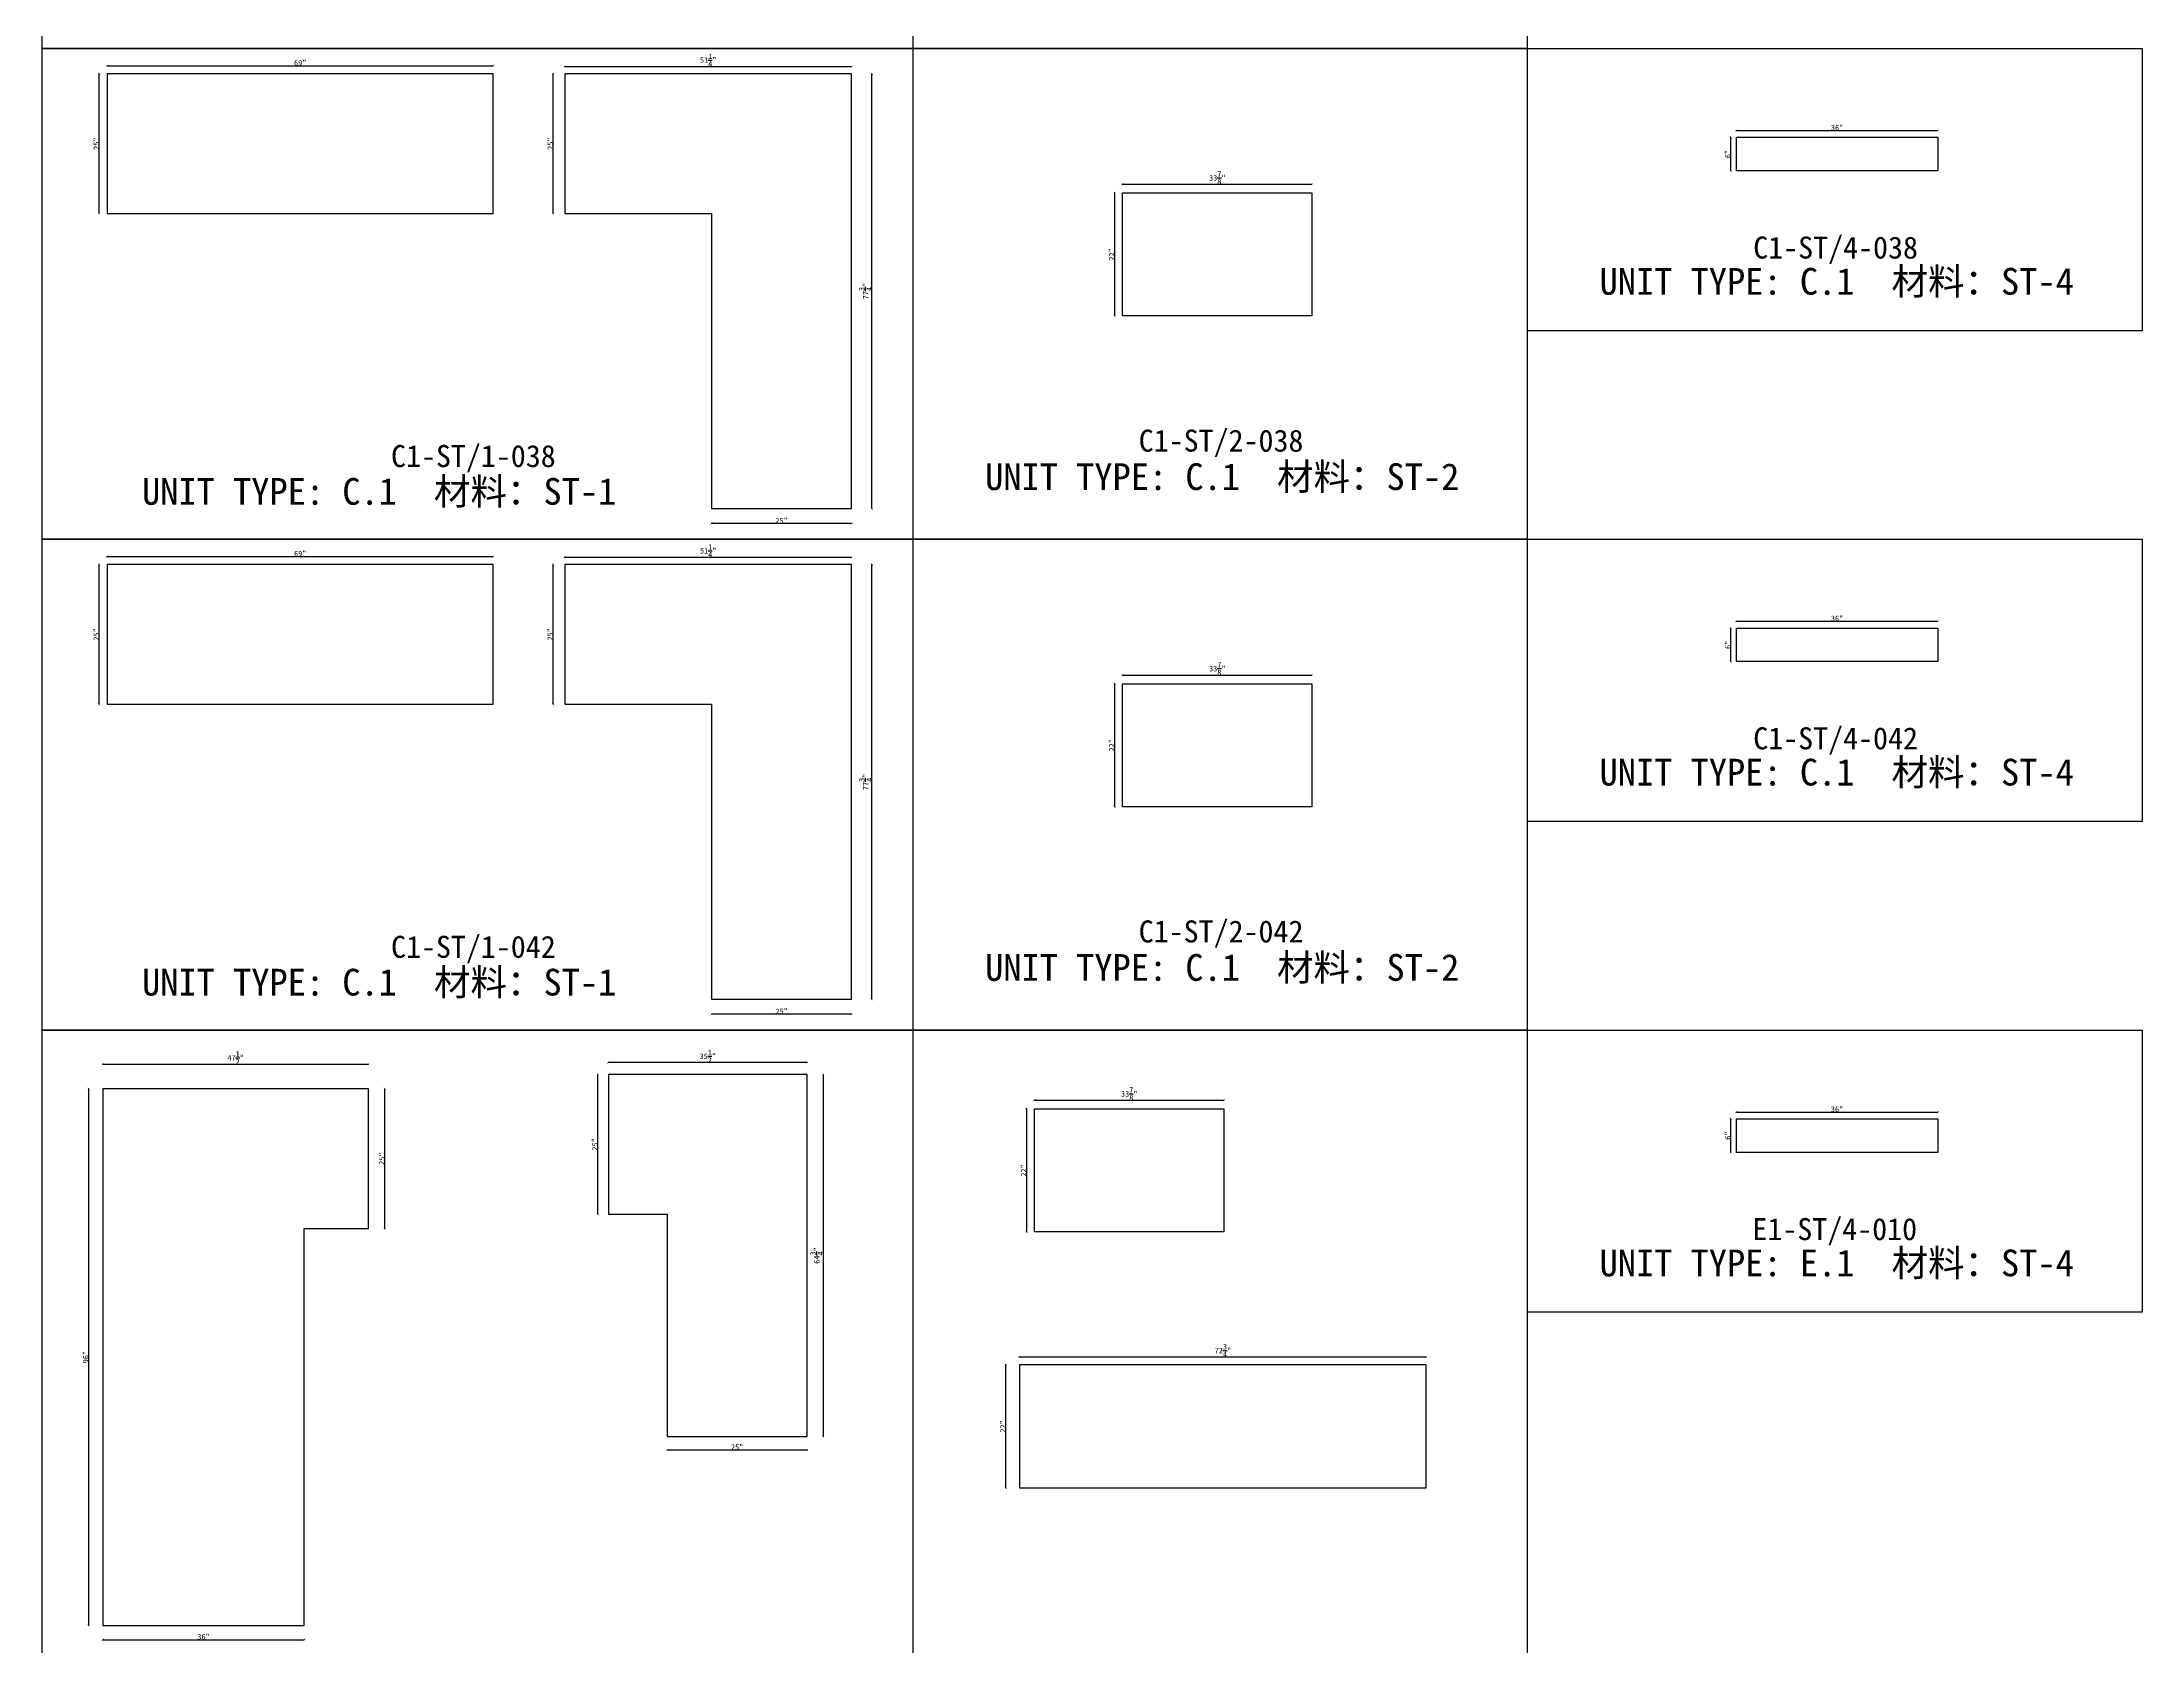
# Model space of a CAD drawing. Header units: millimetres. Extents: x -46966 to 138077, y -48408 to 2116.
# Drawn here: x 3188 to 12728, y -27261 to -19970 of the extents above; entities that cross this region are included whole.
import ezdxf
from ezdxf.enums import TextEntityAlignment as Align

# ---------------------------------------------------------------- set-up
doc = ezdxf.new("R2010")
doc.units = ezdxf.units.MM
doc.layers.add('PART_NUMBER', color=3, linetype='Continuous')
doc.styles.add('样式 1', font='')
doc.styles.get('样式 1').set_extended_font_data('NSimSun')
doc.dimstyles.new('副本 ISO-25', dxfattribs={"dimtxt": 25, "dimasz": 10, "dimexe": 1.5, "dimexo": 0.5, "dimtad": 1, "dimlfac": 0.03937, "dimlunit": 5, "dimtxsty": '样式 1', "dimblk": 'ARCHTICK', "dimcen": 2.5, "dimclrd": 256, "dimclrt": 1, "dimazin": 3, "dimtfac": 1, "dimtmove": 0, "dimatfit": 3, "dimfxlon": 1})

# ---------------------------------------------------------------- blocks, each defined once
blk = doc.blocks.new('_ArchTick')
at = {"color": 0, "linetype": 'ByBlock', "const_width": 0.15}
blk.add_lwpolyline([(-0.5, -0.5), (0.5, 0.5)], dxfattribs=at)
blk = doc.blocks.new('*D615')
at = {"color": 0, "lineweight": -2, "transparency": 16777216}
for p, q in [((3448.3, -20114.4), (3445.8, -20114.4)), ((3448.3, -20749.4), (3445.8, -20749.4))]:
    blk.add_line(p, q, dxfattribs=at)
at = {"lineweight": -2, "transparency": 16777216}
blk.add_line((3447.3, -20749.4), (3447.3, -20114.4), dxfattribs=at)
at = {"layer": 'Defpoints', "color": 0, "transparency": 16777216}
for p in [(3447.3, -20114.4), (3484.3, -20114.4), (3484.3, -20749.4)]:
    blk.add_point(p, dxfattribs=at)
at = {"lineweight": -2, "transparency": 16777216, "xscale": 10, "yscale": 10, "zscale": 10}
for p, rotation in [((3447.3, -20114.4), 90), ((3447.3, -20749.4), 270)]:
    blk.add_blockref('_ArchTick', p, dxfattribs=dict(at, rotation=rotation))
at = {"color": 1, "transparency": 16777216, "insert": (3434.2, -20431.9), "char_height": 25, "attachment_point": 5, "rotation": 90, "style": '样式 1'}
blk.add_mtext('\\A1;25"', dxfattribs=at)
blk = doc.blocks.new('*D616')
at = {"color": 0, "lineweight": -2, "transparency": 16777216}
for p, q in [((3484.3, -20079), (3484.3, -20076.5)), ((5236.9, -20079), (5236.9, -20076.5))]:
    blk.add_line(p, q, dxfattribs=at)
at = {"lineweight": -2, "transparency": 16777216}
blk.add_line((3484.3, -20078), (5236.9, -20078), dxfattribs=at)
at = {"layer": 'Defpoints', "color": 0, "transparency": 16777216}
for p in [(3484.3, -20114.4), (5236.9, -20078), (5236.9, -20114.4)]:
    blk.add_point(p, dxfattribs=at)
at = {"lineweight": -2, "transparency": 16777216, "xscale": 10, "yscale": 10, "zscale": 10, "rotation": 180}
blk.add_blockref('_ArchTick', (3484.3, -20078), dxfattribs=at)
at = {"lineweight": -2, "transparency": 16777216, "xscale": 10, "yscale": 10, "zscale": 10}
blk.add_blockref('_ArchTick', (5236.9, -20078), dxfattribs=at)
at = {"color": 1, "transparency": 16777216, "insert": (4360.6, -20064.9), "char_height": 25, "attachment_point": 5, "style": '样式 1'}
blk.add_mtext('\\A1;69"', dxfattribs=at)
blk = doc.blocks.new('*D617')
at = {"color": 0, "lineweight": -2, "transparency": 16777216}
for p, q in [((5563.2, -20082.2), (5563.2, -20079.7)), ((6864.9, -20082.2), (6864.9, -20079.7))]:
    blk.add_line(p, q, dxfattribs=at)
at = {"lineweight": -2, "transparency": 16777216}
blk.add_line((5563.2, -20081.2), (6864.9, -20081.2), dxfattribs=at)
at = {"layer": 'Defpoints', "color": 0, "transparency": 16777216}
for p in [(5563.2, -20114.4), (6864.9, -20081.2), (6864.9, -20114.4)]:
    blk.add_point(p, dxfattribs=at)
at = {"lineweight": -2, "transparency": 16777216, "xscale": 10, "yscale": 10, "zscale": 10, "rotation": 180}
blk.add_blockref('_ArchTick', (5563.2, -20081.2), dxfattribs=at)
at = {"lineweight": -2, "transparency": 16777216, "xscale": 10, "yscale": 10, "zscale": 10}
blk.add_blockref('_ArchTick', (6864.9, -20081.2), dxfattribs=at)
at = {"color": 1, "transparency": 16777216, "insert": (6214, -20052.2), "char_height": 25, "attachment_point": 5, "style": '样式 1'}
blk.add_mtext('\\A1;51{\\H1x;\\S1/4;}"', dxfattribs=at)
blk = doc.blocks.new('*D618')
at = {"color": 0, "lineweight": -2, "transparency": 16777216}
for p, q in [((5510.7, -20114.4), (5508.2, -20114.4)), ((5510.7, -20749.4), (5508.2, -20749.4))]:
    blk.add_line(p, q, dxfattribs=at)
at = {"lineweight": -2, "transparency": 16777216}
blk.add_line((5509.7, -20749.4), (5509.7, -20114.4), dxfattribs=at)
at = {"layer": 'Defpoints', "color": 0, "transparency": 16777216}
for p in [(5509.7, -20114.4), (5563.2, -20114.4), (5563.2, -20749.4)]:
    blk.add_point(p, dxfattribs=at)
at = {"lineweight": -2, "transparency": 16777216, "xscale": 10, "yscale": 10, "zscale": 10}
for p, rotation in [((5509.7, -20114.4), 90), ((5509.7, -20749.4), 270)]:
    blk.add_blockref('_ArchTick', p, dxfattribs=dict(at, rotation=rotation))
at = {"color": 1, "transparency": 16777216, "insert": (5496.6, -20431.9), "char_height": 25, "attachment_point": 5, "rotation": 90, "style": '样式 1'}
blk.add_mtext('\\A1;25"', dxfattribs=at)
blk = doc.blocks.new('*D611')
at = {"color": 0, "lineweight": -2, "transparency": 16777216}
for p, q in [((6229.9, -22156.6), (6229.9, -22159.1)), ((6864.9, -22156.6), (6864.9, -22159.1))]:
    blk.add_line(p, q, dxfattribs=at)
at = {"lineweight": -2, "transparency": 16777216}
blk.add_line((6864.9, -22157.6), (6229.9, -22157.6), dxfattribs=at)
at = {"layer": 'Defpoints', "color": 0, "transparency": 16777216}
for p in [(6229.9, -22089.2), (6864.9, -22089.2), (6229.9, -22157.6)]:
    blk.add_point(p, dxfattribs=at)
at = {"lineweight": -2, "transparency": 16777216, "xscale": 10, "yscale": 10, "zscale": 10, "rotation": 180}
blk.add_blockref('_ArchTick', (6229.9, -22157.6), dxfattribs=at)
at = {"lineweight": -2, "transparency": 16777216, "xscale": 10, "yscale": 10, "zscale": 10}
blk.add_blockref('_ArchTick', (6864.9, -22157.6), dxfattribs=at)
at = {"color": 1, "transparency": 16777216, "insert": (6547.4, -22144.5), "char_height": 25, "attachment_point": 5, "style": '样式 1'}
blk.add_mtext('\\A1;25"', dxfattribs=at)
blk = doc.blocks.new('*D612')
at = {"color": 0, "lineweight": -2, "transparency": 16777216}
for p, q in [((6957.1, -20114.4), (6959.6, -20114.4)), ((6957.1, -22089.2), (6959.6, -22089.2))]:
    blk.add_line(p, q, dxfattribs=at)
at = {"lineweight": -2, "transparency": 16777216}
blk.add_line((6958.1, -22089.2), (6958.1, -20114.4), dxfattribs=at)
at = {"layer": 'Defpoints', "color": 0, "transparency": 16777216}
for p in [(6864.9, -20114.4), (6958.1, -20114.4), (6864.9, -22089.2)]:
    blk.add_point(p, dxfattribs=at)
at = {"lineweight": -2, "transparency": 16777216, "xscale": 10, "yscale": 10, "zscale": 10}
for p, rotation in [((6958.1, -20114.4), 90), ((6958.1, -22089.2), 270)]:
    blk.add_blockref('_ArchTick', p, dxfattribs=dict(at, rotation=rotation))
at = {"color": 1, "transparency": 16777216, "insert": (6929, -21101.8), "char_height": 25, "attachment_point": 5, "rotation": 90, "style": '样式 1'}
blk.add_mtext('\\A1;77{\\H1x;\\S3/4;}"', dxfattribs=at)
blk = doc.blocks.new('*D613')
at = {"color": 0, "lineweight": -2, "transparency": 16777216}
for p, q in [((8096.8, -20617.5), (8096.8, -20615)), ((8957.2, -20617.5), (8957.2, -20615))]:
    blk.add_line(p, q, dxfattribs=at)
at = {"lineweight": -2, "transparency": 16777216}
blk.add_line((8096.8, -20616.5), (8957.2, -20616.5), dxfattribs=at)
at = {"layer": 'Defpoints', "color": 0, "transparency": 16777216}
for p in [(8096.8, -20655.9), (8957.2, -20616.5), (8957.2, -20655.9)]:
    blk.add_point(p, dxfattribs=at)
at = {"lineweight": -2, "transparency": 16777216, "xscale": 10, "yscale": 10, "zscale": 10, "rotation": 180}
blk.add_blockref('_ArchTick', (8096.8, -20616.5), dxfattribs=at)
at = {"lineweight": -2, "transparency": 16777216, "xscale": 10, "yscale": 10, "zscale": 10}
blk.add_blockref('_ArchTick', (8957.2, -20616.5), dxfattribs=at)
at = {"color": 1, "transparency": 16777216, "insert": (8527, -20587.4), "char_height": 25, "attachment_point": 5, "style": '样式 1'}
blk.add_mtext('\\A1;33{\\H1x;\\S7/8;}"', dxfattribs=at)
blk = doc.blocks.new('*D614')
at = {"color": 0, "lineweight": -2, "transparency": 16777216}
for p, q in [((8061.2, -20655.9), (8058.7, -20655.9)), ((8061.2, -21214.7), (8058.7, -21214.7))]:
    blk.add_line(p, q, dxfattribs=at)
at = {"lineweight": -2, "transparency": 16777216}
blk.add_line((8060.2, -20655.9), (8060.2, -21214.7), dxfattribs=at)
at = {"layer": 'Defpoints', "color": 0, "transparency": 16777216}
for p in [(8096.8, -20655.9), (8060.2, -21214.7), (8096.8, -21214.7)]:
    blk.add_point(p, dxfattribs=at)
at = {"lineweight": -2, "transparency": 16777216, "xscale": 10, "yscale": 10, "zscale": 10}
for p, rotation in [((8060.2, -20655.9), 90), ((8060.2, -21214.7), 270)]:
    blk.add_blockref('_ArchTick', p, dxfattribs=dict(at, rotation=rotation))
at = {"color": 1, "transparency": 16777216, "insert": (8047, -20935.3), "char_height": 25, "attachment_point": 5, "rotation": 90, "style": '样式 1'}
blk.add_mtext('\\A1;22"', dxfattribs=at)
blk = doc.blocks.new('*D619')
at = {"color": 0, "lineweight": -2, "transparency": 16777216}
for p, q in [((10885.6, -20373.4), (10885.6, -20370.9)), ((11800, -20373.4), (11800, -20370.9))]:
    blk.add_line(p, q, dxfattribs=at)
at = {"lineweight": -2, "transparency": 16777216}
blk.add_line((10885.6, -20372.4), (11800, -20372.4), dxfattribs=at)
at = {"layer": 'Defpoints', "color": 0, "transparency": 16777216}
for p in [(10885.6, -20403.2), (11800, -20372.4), (11800, -20403.2)]:
    blk.add_point(p, dxfattribs=at)
at = {"lineweight": -2, "transparency": 16777216, "xscale": 10, "yscale": 10, "zscale": 10, "rotation": 180}
blk.add_blockref('_ArchTick', (10885.6, -20372.4), dxfattribs=at)
at = {"lineweight": -2, "transparency": 16777216, "xscale": 10, "yscale": 10, "zscale": 10}
blk.add_blockref('_ArchTick', (11800, -20372.4), dxfattribs=at)
at = {"color": 1, "transparency": 16777216, "insert": (11342.8, -20359.2), "char_height": 25, "attachment_point": 5, "style": '样式 1'}
blk.add_mtext('\\A1;36"', dxfattribs=at)
blk = doc.blocks.new('*D620')
at = {"color": 0, "lineweight": -2, "transparency": 16777216}
for p, q in [((10860.8, -20403.2), (10858.3, -20403.2)), ((10860.8, -20555.6), (10858.3, -20555.6))]:
    blk.add_line(p, q, dxfattribs=at)
at = {"lineweight": -2, "transparency": 16777216}
blk.add_line((10859.8, -20555.6), (10859.8, -20403.2), dxfattribs=at)
at = {"layer": 'Defpoints', "color": 0, "transparency": 16777216}
for p in [(10859.8, -20403.2), (10885.6, -20403.2), (10885.6, -20555.6)]:
    blk.add_point(p, dxfattribs=at)
at = {"lineweight": -2, "transparency": 16777216, "xscale": 10, "yscale": 10, "zscale": 10}
for p, rotation in [((10859.8, -20403.2), 90), ((10859.8, -20555.6), 270)]:
    blk.add_blockref('_ArchTick', p, dxfattribs=dict(at, rotation=rotation))
at = {"color": 1, "transparency": 16777216, "insert": (10846.6, -20479.4), "char_height": 25, "attachment_point": 5, "rotation": 90, "style": '样式 1'}
blk.add_mtext('\\A1;6"', dxfattribs=at)
blk = doc.blocks.new('*D621')
at = {"color": 0, "lineweight": -2, "transparency": 16777216}
for p, q in [((3448.3, -22343.9), (3445.8, -22343.9)), ((3448.3, -22978.9), (3445.8, -22978.9))]:
    blk.add_line(p, q, dxfattribs=at)
at = {"lineweight": -2, "transparency": 16777216}
blk.add_line((3447.3, -22978.9), (3447.3, -22343.9), dxfattribs=at)
at = {"layer": 'Defpoints', "color": 0, "transparency": 16777216}
for p in [(3447.3, -22343.9), (3484.3, -22343.9), (3484.3, -22978.9)]:
    blk.add_point(p, dxfattribs=at)
at = {"lineweight": -2, "transparency": 16777216, "xscale": 10, "yscale": 10, "zscale": 10}
for p, rotation in [((3447.3, -22343.9), 90), ((3447.3, -22978.9), 270)]:
    blk.add_blockref('_ArchTick', p, dxfattribs=dict(at, rotation=rotation))
at = {"color": 1, "transparency": 16777216, "insert": (3434.2, -22661.4), "char_height": 25, "attachment_point": 5, "rotation": 90, "style": '样式 1'}
blk.add_mtext('\\A1;25"', dxfattribs=at)
blk = doc.blocks.new('*D622')
at = {"color": 0, "lineweight": -2, "transparency": 16777216}
for p, q in [((3484.3, -22308.6), (3484.3, -22306.1)), ((5236.9, -22308.6), (5236.9, -22306.1))]:
    blk.add_line(p, q, dxfattribs=at)
at = {"lineweight": -2, "transparency": 16777216}
blk.add_line((3484.3, -22307.6), (5236.9, -22307.6), dxfattribs=at)
at = {"layer": 'Defpoints', "color": 0, "transparency": 16777216}
for p in [(5236.9, -22307.6), (3484.3, -22343.9), (5236.9, -22343.9)]:
    blk.add_point(p, dxfattribs=at)
at = {"lineweight": -2, "transparency": 16777216, "xscale": 10, "yscale": 10, "zscale": 10, "rotation": 180}
blk.add_blockref('_ArchTick', (3484.3, -22307.6), dxfattribs=at)
at = {"lineweight": -2, "transparency": 16777216, "xscale": 10, "yscale": 10, "zscale": 10}
blk.add_blockref('_ArchTick', (5236.9, -22307.6), dxfattribs=at)
at = {"color": 1, "transparency": 16777216, "insert": (4360.6, -22294.5), "char_height": 25, "attachment_point": 5, "style": '样式 1'}
blk.add_mtext('\\A1;69"', dxfattribs=at)
blk = doc.blocks.new('*D623')
at = {"color": 0, "lineweight": -2, "transparency": 16777216}
for p, q in [((5563.2, -22311.8), (5563.2, -22309.3)), ((6864.9, -22311.8), (6864.9, -22309.3))]:
    blk.add_line(p, q, dxfattribs=at)
at = {"lineweight": -2, "transparency": 16777216}
blk.add_line((5563.2, -22310.8), (6864.9, -22310.8), dxfattribs=at)
at = {"layer": 'Defpoints', "color": 0, "transparency": 16777216}
for p in [(6864.9, -22310.8), (5563.2, -22343.9), (6864.9, -22343.9)]:
    blk.add_point(p, dxfattribs=at)
at = {"lineweight": -2, "transparency": 16777216, "xscale": 10, "yscale": 10, "zscale": 10, "rotation": 180}
blk.add_blockref('_ArchTick', (5563.2, -22310.8), dxfattribs=at)
at = {"lineweight": -2, "transparency": 16777216, "xscale": 10, "yscale": 10, "zscale": 10}
blk.add_blockref('_ArchTick', (6864.9, -22310.8), dxfattribs=at)
at = {"color": 1, "transparency": 16777216, "insert": (6214, -22281.8), "char_height": 25, "attachment_point": 5, "style": '样式 1'}
blk.add_mtext('\\A1;51{\\H1x;\\S1/4;}"', dxfattribs=at)
blk = doc.blocks.new('*D624')
at = {"color": 0, "lineweight": -2, "transparency": 16777216}
for p, q in [((5510.7, -22343.9), (5508.2, -22343.9)), ((5510.7, -22978.9), (5508.2, -22978.9))]:
    blk.add_line(p, q, dxfattribs=at)
at = {"lineweight": -2, "transparency": 16777216}
blk.add_line((5509.7, -22978.9), (5509.7, -22343.9), dxfattribs=at)
at = {"layer": 'Defpoints', "color": 0, "transparency": 16777216}
for p in [(5509.7, -22343.9), (5563.2, -22343.9), (5563.2, -22978.9)]:
    blk.add_point(p, dxfattribs=at)
at = {"lineweight": -2, "transparency": 16777216, "xscale": 10, "yscale": 10, "zscale": 10}
for p, rotation in [((5509.7, -22343.9), 90), ((5509.7, -22978.9), 270)]:
    blk.add_blockref('_ArchTick', p, dxfattribs=dict(at, rotation=rotation))
at = {"color": 1, "transparency": 16777216, "insert": (5496.6, -22661.4), "char_height": 25, "attachment_point": 5, "rotation": 90, "style": '样式 1'}
blk.add_mtext('\\A1;25"', dxfattribs=at)
blk = doc.blocks.new('*D625')
at = {"color": 0, "lineweight": -2, "transparency": 16777216}
for p, q in [((6229.9, -24386.2), (6229.9, -24388.7)), ((6864.9, -24386.2), (6864.9, -24388.7))]:
    blk.add_line(p, q, dxfattribs=at)
at = {"lineweight": -2, "transparency": 16777216}
blk.add_line((6864.9, -24387.2), (6229.9, -24387.2), dxfattribs=at)
at = {"layer": 'Defpoints', "color": 0, "transparency": 16777216}
for p in [(6229.9, -24318.8), (6864.9, -24318.8), (6229.9, -24387.2)]:
    blk.add_point(p, dxfattribs=at)
at = {"lineweight": -2, "transparency": 16777216, "xscale": 10, "yscale": 10, "zscale": 10, "rotation": 180}
blk.add_blockref('_ArchTick', (6229.9, -24387.2), dxfattribs=at)
at = {"lineweight": -2, "transparency": 16777216, "xscale": 10, "yscale": 10, "zscale": 10}
blk.add_blockref('_ArchTick', (6864.9, -24387.2), dxfattribs=at)
at = {"color": 1, "transparency": 16777216, "insert": (6547.4, -24374.1), "char_height": 25, "attachment_point": 5, "style": '样式 1'}
blk.add_mtext('\\A1;25"', dxfattribs=at)
blk = doc.blocks.new('*D626')
at = {"color": 0, "lineweight": -2, "transparency": 16777216}
for p, q in [((6957.1, -22343.9), (6959.6, -22343.9)), ((6957.1, -24318.8), (6959.6, -24318.8))]:
    blk.add_line(p, q, dxfattribs=at)
at = {"lineweight": -2, "transparency": 16777216}
blk.add_line((6958.1, -24318.8), (6958.1, -22343.9), dxfattribs=at)
at = {"layer": 'Defpoints', "color": 0, "transparency": 16777216}
for p in [(6864.9, -22343.9), (6958.1, -22343.9), (6864.9, -24318.8)]:
    blk.add_point(p, dxfattribs=at)
at = {"lineweight": -2, "transparency": 16777216, "xscale": 10, "yscale": 10, "zscale": 10}
for p, rotation in [((6958.1, -22343.9), 90), ((6958.1, -24318.8), 270)]:
    blk.add_blockref('_ArchTick', p, dxfattribs=dict(at, rotation=rotation))
at = {"color": 1, "transparency": 16777216, "insert": (6929, -23331.4), "char_height": 25, "attachment_point": 5, "rotation": 90, "style": '样式 1'}
blk.add_mtext('\\A1;77{\\H1x;\\S3/4;}"', dxfattribs=at)
blk = doc.blocks.new('*D627')
at = {"color": 0, "lineweight": -2, "transparency": 16777216}
for p, q in [((8096.8, -22847.1), (8096.8, -22844.6)), ((8957.2, -22847.1), (8957.2, -22844.6))]:
    blk.add_line(p, q, dxfattribs=at)
at = {"lineweight": -2, "transparency": 16777216}
blk.add_line((8096.8, -22846.1), (8957.2, -22846.1), dxfattribs=at)
at = {"layer": 'Defpoints', "color": 0, "transparency": 16777216}
for p in [(8096.8, -22885.5), (8957.2, -22846.1), (8957.2, -22885.5)]:
    blk.add_point(p, dxfattribs=at)
at = {"lineweight": -2, "transparency": 16777216, "xscale": 10, "yscale": 10, "zscale": 10, "rotation": 180}
blk.add_blockref('_ArchTick', (8096.8, -22846.1), dxfattribs=at)
at = {"lineweight": -2, "transparency": 16777216, "xscale": 10, "yscale": 10, "zscale": 10}
blk.add_blockref('_ArchTick', (8957.2, -22846.1), dxfattribs=at)
at = {"color": 1, "transparency": 16777216, "insert": (8527, -22817), "char_height": 25, "attachment_point": 5, "style": '样式 1'}
blk.add_mtext('\\A1;33{\\H1x;\\S7/8;}"', dxfattribs=at)
blk = doc.blocks.new('*D628')
at = {"color": 0, "lineweight": -2, "transparency": 16777216}
for p, q in [((8061.2, -22885.5), (8058.7, -22885.5)), ((8061.2, -23444.3), (8058.7, -23444.3))]:
    blk.add_line(p, q, dxfattribs=at)
at = {"lineweight": -2, "transparency": 16777216}
blk.add_line((8060.2, -22885.5), (8060.2, -23444.3), dxfattribs=at)
at = {"layer": 'Defpoints', "color": 0, "transparency": 16777216}
for p in [(8096.8, -22885.5), (8060.2, -23444.3), (8096.8, -23444.3)]:
    blk.add_point(p, dxfattribs=at)
at = {"lineweight": -2, "transparency": 16777216, "xscale": 10, "yscale": 10, "zscale": 10}
for p, rotation in [((8060.2, -22885.5), 90), ((8060.2, -23444.3), 270)]:
    blk.add_blockref('_ArchTick', p, dxfattribs=dict(at, rotation=rotation))
at = {"color": 1, "transparency": 16777216, "insert": (8047, -23164.9), "char_height": 25, "attachment_point": 5, "rotation": 90, "style": '样式 1'}
blk.add_mtext('\\A1;22"', dxfattribs=at)
blk = doc.blocks.new('*D629')
at = {"color": 0, "lineweight": -2, "transparency": 16777216}
for p, q in [((10885.6, -22602.9), (10885.6, -22600.4)), ((11800, -22602.9), (11800, -22600.4))]:
    blk.add_line(p, q, dxfattribs=at)
at = {"lineweight": -2, "transparency": 16777216}
blk.add_line((10885.6, -22601.9), (11800, -22601.9), dxfattribs=at)
at = {"layer": 'Defpoints', "color": 0, "transparency": 16777216}
for p in [(11800, -22601.9), (10885.6, -22632.8), (11800, -22632.8)]:
    blk.add_point(p, dxfattribs=at)
at = {"lineweight": -2, "transparency": 16777216, "xscale": 10, "yscale": 10, "zscale": 10, "rotation": 180}
blk.add_blockref('_ArchTick', (10885.6, -22601.9), dxfattribs=at)
at = {"lineweight": -2, "transparency": 16777216, "xscale": 10, "yscale": 10, "zscale": 10}
blk.add_blockref('_ArchTick', (11800, -22601.9), dxfattribs=at)
at = {"color": 1, "transparency": 16777216, "insert": (11342.8, -22588.8), "char_height": 25, "attachment_point": 5, "style": '样式 1'}
blk.add_mtext('\\A1;36"', dxfattribs=at)
blk = doc.blocks.new('*D630')
at = {"color": 0, "lineweight": -2, "transparency": 16777216}
for p, q in [((10860.8, -22632.8), (10858.3, -22632.8)), ((10860.8, -22785.2), (10858.3, -22785.2))]:
    blk.add_line(p, q, dxfattribs=at)
at = {"lineweight": -2, "transparency": 16777216}
blk.add_line((10859.8, -22785.2), (10859.8, -22632.8), dxfattribs=at)
at = {"layer": 'Defpoints', "color": 0, "transparency": 16777216}
for p in [(10859.8, -22632.8), (10885.6, -22632.8), (10885.6, -22785.2)]:
    blk.add_point(p, dxfattribs=at)
at = {"lineweight": -2, "transparency": 16777216, "xscale": 10, "yscale": 10, "zscale": 10}
for p, rotation in [((10859.8, -22632.8), 90), ((10859.8, -22785.2), 270)]:
    blk.add_blockref('_ArchTick', p, dxfattribs=dict(at, rotation=rotation))
at = {"color": 1, "transparency": 16777216, "insert": (10846.6, -22709), "char_height": 25, "attachment_point": 5, "rotation": 90, "style": '样式 1'}
blk.add_mtext('\\A1;6"', dxfattribs=at)
blk = doc.blocks.new('*D631')
at = {"color": 0, "lineweight": -2, "transparency": 16777216}
for p, q in [((5761.5, -24607.7), (5761.5, -24605.2)), ((6663.2, -24607.7), (6663.2, -24605.2))]:
    blk.add_line(p, q, dxfattribs=at)
at = {"lineweight": -2, "transparency": 16777216}
blk.add_line((6663.2, -24606.7), (5761.5, -24606.7), dxfattribs=at)
at = {"layer": 'Defpoints', "color": 0, "transparency": 16777216}
for p in [(5761.5, -24606.7), (5761.5, -24660.7), (6663.2, -24660.7)]:
    blk.add_point(p, dxfattribs=at)
at = {"lineweight": -2, "transparency": 16777216, "xscale": 10, "yscale": 10, "zscale": 10, "rotation": 180}
blk.add_blockref('_ArchTick', (5761.5, -24606.7), dxfattribs=at)
at = {"lineweight": -2, "transparency": 16777216, "xscale": 10, "yscale": 10, "zscale": 10}
blk.add_blockref('_ArchTick', (6663.2, -24606.7), dxfattribs=at)
at = {"color": 1, "transparency": 16777216, "insert": (6212.4, -24577.7), "char_height": 25, "attachment_point": 5, "style": '样式 1'}
blk.add_mtext('\\A1;35{\\H1x;\\S1/2;}"', dxfattribs=at)
blk = doc.blocks.new('*D632')
at = {"color": 0, "lineweight": -2, "transparency": 16777216}
for p, q in [((6735.7, -24660.7), (6738.2, -24660.7)), ((6735.7, -26305.3), (6738.2, -26305.3))]:
    blk.add_line(p, q, dxfattribs=at)
at = {"lineweight": -2, "transparency": 16777216}
blk.add_line((6736.7, -24660.7), (6736.7, -26305.3), dxfattribs=at)
at = {"layer": 'Defpoints', "color": 0, "transparency": 16777216}
for p in [(6663.2, -24660.7), (6663.2, -26305.3), (6736.7, -26305.3)]:
    blk.add_point(p, dxfattribs=at)
at = {"lineweight": -2, "transparency": 16777216, "xscale": 10, "yscale": 10, "zscale": 10}
for p, rotation in [((6736.7, -24660.7), 90), ((6736.7, -26305.3), 270)]:
    blk.add_blockref('_ArchTick', p, dxfattribs=dict(at, rotation=rotation))
at = {"color": 1, "transparency": 16777216, "insert": (6707.6, -25483), "char_height": 25, "attachment_point": 5, "rotation": 90, "style": '样式 1'}
blk.add_mtext('\\A1;64{\\H1x;\\S3/4;}"', dxfattribs=at)
blk = doc.blocks.new('*D633')
at = {"color": 0, "lineweight": -2, "transparency": 16777216}
for p, q in [((6028.2, -26365.6), (6028.2, -26368.1)), ((6663.2, -26365.6), (6663.2, -26368.1))]:
    blk.add_line(p, q, dxfattribs=at)
at = {"lineweight": -2, "transparency": 16777216}
blk.add_line((6663.2, -26366.6), (6028.2, -26366.6), dxfattribs=at)
at = {"layer": 'Defpoints', "color": 0, "transparency": 16777216}
for p in [(6028.2, -26305.3), (6663.2, -26305.3), (6028.2, -26366.6)]:
    blk.add_point(p, dxfattribs=at)
at = {"lineweight": -2, "transparency": 16777216, "xscale": 10, "yscale": 10, "zscale": 10, "rotation": 180}
blk.add_blockref('_ArchTick', (6028.2, -26366.6), dxfattribs=at)
at = {"lineweight": -2, "transparency": 16777216, "xscale": 10, "yscale": 10, "zscale": 10}
blk.add_blockref('_ArchTick', (6663.2, -26366.6), dxfattribs=at)
at = {"color": 1, "transparency": 16777216, "insert": (6345.7, -26353.4), "char_height": 25, "attachment_point": 5, "style": '样式 1'}
blk.add_mtext('\\A1;25"', dxfattribs=at)
blk = doc.blocks.new('*D634')
at = {"color": 0, "lineweight": -2, "transparency": 16777216}
for p, q in [((5713.5, -24660.7), (5711, -24660.7)), ((5713.5, -25295.7), (5711, -25295.7))]:
    blk.add_line(p, q, dxfattribs=at)
at = {"lineweight": -2, "transparency": 16777216}
blk.add_line((5712.5, -25295.7), (5712.5, -24660.7), dxfattribs=at)
at = {"layer": 'Defpoints', "color": 0, "transparency": 16777216}
for p in [(5712.5, -24660.7), (5761.5, -24660.7), (5761.5, -25295.7)]:
    blk.add_point(p, dxfattribs=at)
at = {"lineweight": -2, "transparency": 16777216, "xscale": 10, "yscale": 10, "zscale": 10}
for p, rotation in [((5712.5, -24660.7), 90), ((5712.5, -25295.7), 270)]:
    blk.add_blockref('_ArchTick', p, dxfattribs=dict(at, rotation=rotation))
at = {"color": 1, "transparency": 16777216, "insert": (5699.4, -24978.2), "char_height": 25, "attachment_point": 5, "rotation": 90, "style": '样式 1'}
blk.add_mtext('\\A1;25"', dxfattribs=at)
blk = doc.blocks.new('*D635')
at = {"color": 0, "lineweight": -2, "transparency": 16777216}
for p, q in [((3464, -24614.9), (3464, -24612.4)), ((4670.5, -24614.9), (4670.5, -24612.4))]:
    blk.add_line(p, q, dxfattribs=at)
at = {"lineweight": -2, "transparency": 16777216}
blk.add_line((3464, -24613.9), (4670.5, -24613.9), dxfattribs=at)
at = {"layer": 'Defpoints', "color": 0, "transparency": 16777216}
for p in [(4670.5, -24613.9), (3464, -24725.6), (4670.5, -24725.6)]:
    blk.add_point(p, dxfattribs=at)
at = {"lineweight": -2, "transparency": 16777216, "xscale": 10, "yscale": 10, "zscale": 10, "rotation": 180}
blk.add_blockref('_ArchTick', (3464, -24613.9), dxfattribs=at)
at = {"lineweight": -2, "transparency": 16777216, "xscale": 10, "yscale": 10, "zscale": 10}
blk.add_blockref('_ArchTick', (4670.5, -24613.9), dxfattribs=at)
at = {"color": 1, "transparency": 16777216, "insert": (4067.3, -24584.9), "char_height": 25, "attachment_point": 5, "style": '样式 1'}
blk.add_mtext('\\A1;47{\\H1x;\\S1/2;}"', dxfattribs=at)
blk = doc.blocks.new('*D636')
at = {"color": 0, "lineweight": -2, "transparency": 16777216}
for p, q in [((3399.8, -24725.6), (3397.3, -24725.6)), ((3399.8, -27164), (3397.3, -27164))]:
    blk.add_line(p, q, dxfattribs=at)
at = {"lineweight": -2, "transparency": 16777216}
blk.add_line((3398.8, -24725.6), (3398.8, -27164), dxfattribs=at)
at = {"layer": 'Defpoints', "color": 0, "transparency": 16777216}
for p in [(3464, -24725.6), (3398.8, -27164), (3464, -27164)]:
    blk.add_point(p, dxfattribs=at)
at = {"lineweight": -2, "transparency": 16777216, "xscale": 10, "yscale": 10, "zscale": 10}
for p, rotation in [((3398.8, -24725.6), 90), ((3398.8, -27164), 270)]:
    blk.add_blockref('_ArchTick', p, dxfattribs=dict(at, rotation=rotation))
at = {"color": 1, "transparency": 16777216, "insert": (3385.7, -25944.8), "char_height": 25, "attachment_point": 5, "rotation": 90, "style": '样式 1'}
blk.add_mtext('\\A1;96"', dxfattribs=at)
blk = doc.blocks.new('*D637')
at = {"color": 0, "lineweight": -2, "transparency": 16777216}
for p, q in [((3464, -27227.2), (3464, -27229.7)), ((4378.4, -27227.2), (4378.4, -27229.7))]:
    blk.add_line(p, q, dxfattribs=at)
at = {"lineweight": -2, "transparency": 16777216}
blk.add_line((3464, -27228.2), (4378.4, -27228.2), dxfattribs=at)
at = {"layer": 'Defpoints', "color": 0, "transparency": 16777216}
for p in [(3464, -27164), (4378.4, -27164), (4378.4, -27228.2)]:
    blk.add_point(p, dxfattribs=at)
at = {"lineweight": -2, "transparency": 16777216, "xscale": 10, "yscale": 10, "zscale": 10, "rotation": 180}
blk.add_blockref('_ArchTick', (3464, -27228.2), dxfattribs=at)
at = {"lineweight": -2, "transparency": 16777216, "xscale": 10, "yscale": 10, "zscale": 10}
blk.add_blockref('_ArchTick', (4378.4, -27228.2), dxfattribs=at)
at = {"color": 1, "transparency": 16777216, "insert": (3921.2, -27215.1), "char_height": 25, "attachment_point": 5, "style": '样式 1'}
blk.add_mtext('\\A1;36"', dxfattribs=at)
blk = doc.blocks.new('*D638')
at = {"color": 0, "lineweight": -2, "transparency": 16777216}
for p, q in [((4743.5, -24725.6), (4746, -24725.6)), ((4743.5, -25360.6), (4746, -25360.6))]:
    blk.add_line(p, q, dxfattribs=at)
at = {"lineweight": -2, "transparency": 16777216}
blk.add_line((4744.5, -25360.6), (4744.5, -24725.6), dxfattribs=at)
at = {"layer": 'Defpoints', "color": 0, "transparency": 16777216}
for p in [(4670.5, -24725.6), (4744.5, -24725.6), (4670.5, -25360.6)]:
    blk.add_point(p, dxfattribs=at)
at = {"lineweight": -2, "transparency": 16777216, "xscale": 10, "yscale": 10, "zscale": 10}
for p, rotation in [((4744.5, -24725.6), 90), ((4744.5, -25360.6), 270)]:
    blk.add_blockref('_ArchTick', p, dxfattribs=dict(at, rotation=rotation))
at = {"color": 1, "transparency": 16777216, "insert": (4731.4, -25043.1), "char_height": 25, "attachment_point": 5, "rotation": 90, "style": '样式 1'}
blk.add_mtext('\\A1;25"', dxfattribs=at)
blk = doc.blocks.new('*D639')
at = {"color": 0, "lineweight": -2, "transparency": 16777216}
for p, q in [((7696.7, -24778.9), (7696.7, -24776.4)), ((8557.1, -24778.9), (8557.1, -24776.4))]:
    blk.add_line(p, q, dxfattribs=at)
at = {"lineweight": -2, "transparency": 16777216}
blk.add_line((7696.7, -24777.9), (8557.1, -24777.9), dxfattribs=at)
at = {"layer": 'Defpoints', "color": 0, "transparency": 16777216}
for p in [(8557.1, -24777.9), (7696.7, -24817.3), (8557.1, -24817.3)]:
    blk.add_point(p, dxfattribs=at)
at = {"lineweight": -2, "transparency": 16777216, "xscale": 10, "yscale": 10, "zscale": 10, "rotation": 180}
blk.add_blockref('_ArchTick', (7696.7, -24777.9), dxfattribs=at)
at = {"lineweight": -2, "transparency": 16777216, "xscale": 10, "yscale": 10, "zscale": 10}
blk.add_blockref('_ArchTick', (8557.1, -24777.9), dxfattribs=at)
at = {"color": 1, "transparency": 16777216, "insert": (8126.9, -24748.8), "char_height": 25, "attachment_point": 5, "style": '样式 1'}
blk.add_mtext('\\A1;33{\\H1x;\\S7/8;}"', dxfattribs=at)
blk = doc.blocks.new('*D640')
at = {"color": 0, "lineweight": -2, "transparency": 16777216}
for p, q in [((7661.1, -24817.3), (7658.6, -24817.3)), ((7661.1, -25376.1), (7658.6, -25376.1))]:
    blk.add_line(p, q, dxfattribs=at)
at = {"lineweight": -2, "transparency": 16777216}
blk.add_line((7660.1, -24817.3), (7660.1, -25376.1), dxfattribs=at)
at = {"layer": 'Defpoints', "color": 0, "transparency": 16777216}
for p in [(7696.7, -24817.3), (7660.1, -25376.1), (7696.7, -25376.1)]:
    blk.add_point(p, dxfattribs=at)
at = {"lineweight": -2, "transparency": 16777216, "xscale": 10, "yscale": 10, "zscale": 10}
for p, rotation in [((7660.1, -24817.3), 90), ((7660.1, -25376.1), 270)]:
    blk.add_blockref('_ArchTick', p, dxfattribs=dict(at, rotation=rotation))
at = {"color": 1, "transparency": 16777216, "insert": (7647, -25096.7), "char_height": 25, "attachment_point": 5, "rotation": 90, "style": '样式 1'}
blk.add_mtext('\\A1;22"', dxfattribs=at)
blk = doc.blocks.new('*D641')
at = {"color": 0, "lineweight": -2, "transparency": 16777216}
for p, q in [((7628.8, -25944.7), (7628.8, -25942.2)), ((9476.7, -25944.7), (9476.7, -25942.2))]:
    blk.add_line(p, q, dxfattribs=at)
at = {"lineweight": -2, "transparency": 16777216}
blk.add_line((7628.8, -25943.7), (9476.7, -25943.7), dxfattribs=at)
at = {"layer": 'Defpoints', "color": 0, "transparency": 16777216}
for p in [(9476.7, -25943.7), (7628.8, -25980.2), (9476.7, -25980.2)]:
    blk.add_point(p, dxfattribs=at)
at = {"lineweight": -2, "transparency": 16777216, "xscale": 10, "yscale": 10, "zscale": 10, "rotation": 180}
blk.add_blockref('_ArchTick', (7628.8, -25943.7), dxfattribs=at)
at = {"lineweight": -2, "transparency": 16777216, "xscale": 10, "yscale": 10, "zscale": 10}
blk.add_blockref('_ArchTick', (9476.7, -25943.7), dxfattribs=at)
at = {"color": 1, "transparency": 16777216, "insert": (8552.7, -25914.6), "char_height": 25, "attachment_point": 5, "style": '样式 1'}
blk.add_mtext('\\A1;72{\\H1x;\\S3/4;}"', dxfattribs=at)
blk = doc.blocks.new('*D642')
at = {"color": 0, "lineweight": -2, "transparency": 16777216}
for p, q in [((7567.2, -25980.2), (7564.7, -25980.2)), ((7567.2, -26539), (7564.7, -26539))]:
    blk.add_line(p, q, dxfattribs=at)
at = {"lineweight": -2, "transparency": 16777216}
blk.add_line((7566.2, -26539), (7566.2, -25980.2), dxfattribs=at)
at = {"layer": 'Defpoints', "color": 0, "transparency": 16777216}
for p in [(7566.2, -25980.2), (7628.8, -25980.2), (7628.8, -26539)]:
    blk.add_point(p, dxfattribs=at)
at = {"lineweight": -2, "transparency": 16777216, "xscale": 10, "yscale": 10, "zscale": 10}
for p, rotation in [((7566.2, -25980.2), 90), ((7566.2, -26539), 270)]:
    blk.add_blockref('_ArchTick', p, dxfattribs=dict(at, rotation=rotation))
at = {"color": 1, "transparency": 16777216, "insert": (7553, -26259.6), "char_height": 25, "attachment_point": 5, "rotation": 90, "style": '样式 1'}
blk.add_mtext('\\A1;22"', dxfattribs=at)
blk = doc.blocks.new('*D643')
at = {"color": 0, "lineweight": -2, "transparency": 16777216}
for p, q in [((10885.6, -24832.5), (10885.6, -24830)), ((11800, -24832.5), (11800, -24830))]:
    blk.add_line(p, q, dxfattribs=at)
at = {"lineweight": -2, "transparency": 16777216}
blk.add_line((10885.6, -24831.5), (11800, -24831.5), dxfattribs=at)
at = {"layer": 'Defpoints', "color": 0, "transparency": 16777216}
for p in [(10885.6, -24862.3), (11800, -24831.5), (11800, -24862.3)]:
    blk.add_point(p, dxfattribs=at)
at = {"lineweight": -2, "transparency": 16777216, "xscale": 10, "yscale": 10, "zscale": 10, "rotation": 180}
blk.add_blockref('_ArchTick', (10885.6, -24831.5), dxfattribs=at)
at = {"lineweight": -2, "transparency": 16777216, "xscale": 10, "yscale": 10, "zscale": 10}
blk.add_blockref('_ArchTick', (11800, -24831.5), dxfattribs=at)
at = {"color": 1, "transparency": 16777216, "insert": (11342.8, -24818.4), "char_height": 25, "attachment_point": 5, "style": '样式 1'}
blk.add_mtext('\\A1;36"', dxfattribs=at)
blk = doc.blocks.new('*D644')
at = {"color": 0, "lineweight": -2, "transparency": 16777216}
for p, q in [((10860.8, -24862.3), (10858.3, -24862.3)), ((10860.8, -25014.7), (10858.3, -25014.7))]:
    blk.add_line(p, q, dxfattribs=at)
at = {"lineweight": -2, "transparency": 16777216}
blk.add_line((10859.8, -25014.7), (10859.8, -24862.3), dxfattribs=at)
at = {"layer": 'Defpoints', "color": 0, "transparency": 16777216}
for p in [(10859.8, -24862.3), (10885.6, -24862.3), (10885.6, -25014.7)]:
    blk.add_point(p, dxfattribs=at)
at = {"lineweight": -2, "transparency": 16777216, "xscale": 10, "yscale": 10, "zscale": 10}
for p, rotation in [((10859.8, -24862.3), 90), ((10859.8, -25014.7), 270)]:
    blk.add_blockref('_ArchTick', p, dxfattribs=dict(at, rotation=rotation))
at = {"color": 1, "transparency": 16777216, "insert": (10846.6, -24938.5), "char_height": 25, "attachment_point": 5, "rotation": 90, "style": '样式 1'}
blk.add_mtext('\\A1;6"', dxfattribs=at)

msp = doc.modelspace()

# ---------------------------------------------------------------- linework, layer by layer
at = {"color": 1}
for points in [[(3187.523, -16717.396), (7144.404, -16717.396), (7144.404, -19999.452), (3187.523, -19999.452)], [(7144.404, -19999.452), (9936.279, -19999.452), (9936.279, -16717.396), (7144.404, -16717.396)], [(3187.523, -19999.452), (7144.404, -19999.452), (7144.404, -22229.019), (3187.523, -22229.019)], [(7144.404, -22229.019), (9936.279, -22229.019), (9936.279, -19999.452), (7144.404, -19999.452)], [(9936.279, -19999.452), (12728.153, -19999.452), (12728.153, -21281.85), (9936.279, -21281.85)], [(3187.523, -22229.019), (7144.404, -22229.019), (7144.404, -24458.587), (3187.523, -24458.587)], [(7144.404, -24458.587), (9936.279, -24458.587), (9936.279, -22229.019), (7144.404, -22229.019)], [(9936.279, -22229.019), (12728.153, -22229.019), (12728.153, -23511.417), (9936.279, -23511.417)], [(3187.523, -24458.587), (7144.404, -24458.587), (7144.404, -27740.643), (3187.523, -27740.643)], [(7144.404, -27740.643), (9936.279, -27740.643), (9936.279, -24458.587), (7144.404, -24458.587)], [(9936.279, -24458.587), (12728.153, -24458.587), (12728.153, -25740.984), (9936.279, -25740.984)]]:
    msp.add_lwpolyline(points, close=True, dxfattribs=at)
for points in [[(3484.274, -20749.379), (5236.874, -20749.379), (5236.874, -20114.379), (3484.274, -20114.379)], [(6864.919, -20114.379), (5563.169, -20114.379), (5563.169, -20749.379), (6229.919, -20749.379), (6229.919, -22089.229), (6864.919, -22089.229)], [(10885.598, -20403.189), (11799.998, -20403.189), (11799.998, -20555.589), (10885.598, -20555.589)], [(8096.803, -20655.921), (8957.228, -20655.921), (8957.228, -21214.721), (8096.803, -21214.721)], [(3484.274, -22978.946), (5236.874, -22978.946), (5236.874, -22343.946), (3484.274, -22343.946)], [(6864.919, -22343.946), (5563.169, -22343.946), (5563.169, -22978.946), (6229.919, -22978.946), (6229.919, -24318.796), (6864.919, -24318.796)], [(10885.598, -22632.756), (11799.998, -22632.756), (11799.998, -22785.156), (10885.598, -22785.156)], [(8096.803, -22885.488), (8957.228, -22885.488), (8957.228, -23444.288), (8096.803, -23444.288)], [(6663.229, -24660.664), (5761.529, -24660.664), (5761.529, -25295.664), (6028.229, -25295.664), (6028.229, -26305.314), (6663.229, -26305.314)], [(4378.412, -25360.621), (4670.512, -25360.621), (4670.512, -24725.621), (3464.012, -24725.621), (3464.012, -27164.021), (4378.412, -27164.021)], [(7696.722, -24817.294), (8557.147, -24817.294), (8557.147, -25376.094), (7696.722, -25376.094)], [(10885.598, -24862.323), (11799.998, -24862.323), (11799.998, -25014.723), (10885.598, -25014.723)], [(9476.675, -25980.19), (7628.825, -25980.19), (7628.825, -26538.99), (9476.675, -26538.99)]]:
    msp.add_lwpolyline(points, close=True)

# ---------------------------------------------------------------- texts
at = {"style": '样式 1'}
for s, p in [('材料：ST-4', (11590.187, -21118.346)), ('UNIT TYPE: C.1', (10263.906, -21118.346)), ('材料：ST-1', (4968.227, -22072.477)), ('UNIT TYPE: C.1', (7472.032, -22005.524)), ('材料：ST-2', (8798.313, -22005.524)), ('UNIT TYPE: C.1', (3641.946, -22072.477)), ('UNIT TYPE: C.1', (10263.906, -23347.913)), ('材料：ST-4', (11590.187, -23347.913)), ('UNIT TYPE: C.1', (7472.032, -24235.091)), ('材料：ST-2', (8798.313, -24235.091)), ('UNIT TYPE: C.1', (3641.946, -24302.044)), ('材料：ST-1', (4968.227, -24302.044)), ('UNIT TYPE: E.1', (10263.906, -25577.48)), ('材料：ST-4', (11590.187, -25577.48))]:
    msp.add_text(s, height=121.5865, dxfattribs=at).set_placement(p)
at = {"layer": 'PART_NUMBER', "color": 3, "style": '样式 1'}
for s, p in [('C1-ST/4-038', (11336.142, -20904.019)), ('C1-ST/2-038', (8544.268, -21781.189)), ('C1-ST/1-038', (5147.386, -21851.189)), ('C1-ST/4-042', (11336.142, -23133.586)), ('C1-ST/1-042', (5147.386, -24080.756)), ('C1-ST/2-042', (8544.268, -24010.756)), ('E1-ST/4-010', (11332.288, -25363.154))]:
    msp.add_text(s, height=100, dxfattribs=at).set_placement(p, align=Align.MIDDLE_CENTER)

# ---------------------------------------------------------------- dimensions: what is measured, and where the dimension line sits
for base, p1, p2, picture, middle in [((6864.919, -20081.246), (5563.169, -20114.379), (6864.919, -20114.379), '*D617', (6214.044, -20052.223)), ((5236.874, -20078.048), (3484.274, -20114.379), (5236.874, -20114.379), '*D616', (4360.574, -20064.923)), ((11799.998, -20372.353), (10885.598, -20403.189), (11799.998, -20403.189), '*D619', (11342.798, -20359.228)), ((8957.228, -20616.494), (8096.803, -20655.921), (8957.228, -20655.921), '*D613', (8527.015, -20587.4)), ((6229.919, -22157.644), (6864.919, -22089.229), (6229.919, -22089.229), '*D611', (6547.419, -22144.519)), ((5236.874, -22307.615), (3484.274, -22343.946), (5236.874, -22343.946), '*D622', (4360.574, -22294.49)), ((6864.919, -22310.813), (5563.169, -22343.946), (6864.919, -22343.946), '*D623', (6214.044, -22281.79)), ((11799.998, -22601.92), (10885.598, -22632.756), (11799.998, -22632.756), '*D629', (11342.798, -22588.795)), ((8957.228, -22846.061), (8096.803, -22885.488), (8957.228, -22885.488), '*D627', (8527.015, -22816.968)), ((6229.919, -24387.212), (6864.919, -24318.796), (6229.919, -24318.796), '*D625', (6547.419, -24374.087)), ((4670.512, -24613.899), (3464.012, -24725.621), (4670.512, -24725.621), '*D635', (4067.262, -24584.875)), ((5761.529, -24606.692), (6663.229, -24660.664), (5761.529, -24660.664), '*D631', (6212.379, -24577.668)), ((8557.147, -24777.867), (7696.722, -24817.294), (8557.147, -24817.294), '*D639', (8126.934, -24748.774)), ((11799.998, -24831.487), (10885.598, -24862.323), (11799.998, -24862.323), '*D643', (11342.798, -24818.362)), ((9476.675, -25943.73), (7628.825, -25980.19), (9476.675, -25980.19), '*D641', (8552.75, -25914.637)), ((6028.229, -26366.57), (6663.229, -26305.314), (6028.229, -26305.314), '*D633', (6345.729, -26353.445)), ((4378.412, -27228.213), (3464.012, -27164.021), (4378.412, -27164.021), '*D637', (3921.212, -27215.088))]:
    dim = msp.add_linear_dim(base=base, p1=p1, p2=p2, dimstyle='副本 ISO-25')
    dim.commit()
    dim.dimension.update_dxf_attribs({"geometry": picture, "text_midpoint": middle})
for base, p1, p2, picture, middle in [((3447.334, -20114.379), (3484.274, -20749.379), (3484.274, -20114.379), '*D615', (3434.209, -20431.879)), ((5509.724, -20114.379), (5563.169, -20749.379), (5563.169, -20114.379), '*D618', (5496.599, -20431.879)), ((6958.141, -20114.379), (6864.919, -22089.229), (6864.919, -20114.379), '*D612', (6929.048, -21101.804)), ((10859.763, -20403.189), (10885.598, -20555.589), (10885.598, -20403.189), '*D620', (10846.638, -20479.389)), ((8060.157, -21214.721), (8096.803, -20655.921), (8096.803, -21214.721), '*D614', (8047.032, -20935.321)), ((3447.334, -22343.946), (3484.274, -22978.946), (3484.274, -22343.946), '*D621', (3434.209, -22661.446)), ((5509.724, -22343.946), (5563.169, -22978.946), (5563.169, -22343.946), '*D624', (5496.599, -22661.446)), ((6958.141, -22343.946), (6864.919, -24318.796), (6864.919, -22343.946), '*D626', (6929.048, -23331.371)), ((10859.763, -22632.756), (10885.598, -22785.156), (10885.598, -22632.756), '*D630', (10846.638, -22708.956)), ((8060.157, -23444.288), (8096.803, -22885.488), (8096.803, -23444.288), '*D628', (8047.032, -23164.888)), ((5712.484, -24660.664), (5761.529, -25295.664), (5761.529, -24660.664), '*D634', (5699.359, -24978.164)), ((6736.669, -26305.314), (6663.229, -24660.664), (6663.229, -26305.314), '*D632', (6707.576, -25482.989)), ((3398.78, -27164.021), (3464.012, -24725.621), (3464.012, -27164.021), '*D636', (3385.655, -25944.821)), ((4744.516, -24725.621), (4670.512, -25360.621), (4670.512, -24725.621), '*D638', (4731.391, -25043.121)), ((7660.076, -25376.094), (7696.722, -24817.294), (7696.722, -25376.094), '*D640', (7646.951, -25096.694)), ((10859.763, -24862.323), (10885.598, -25014.723), (10885.598, -24862.323), '*D644', (10846.638, -24938.523)), ((7566.154, -25980.19), (7628.825, -26538.99), (7628.825, -25980.19), '*D642', (7553.029, -26259.59))]:
    dim = msp.add_linear_dim(base=base, p1=p1, p2=p2, angle=90, dimstyle='副本 ISO-25')
    dim.commit()
    dim.dimension.update_dxf_attribs({"geometry": picture, "text_midpoint": middle})

doc.saveas('drawing.dxf')
